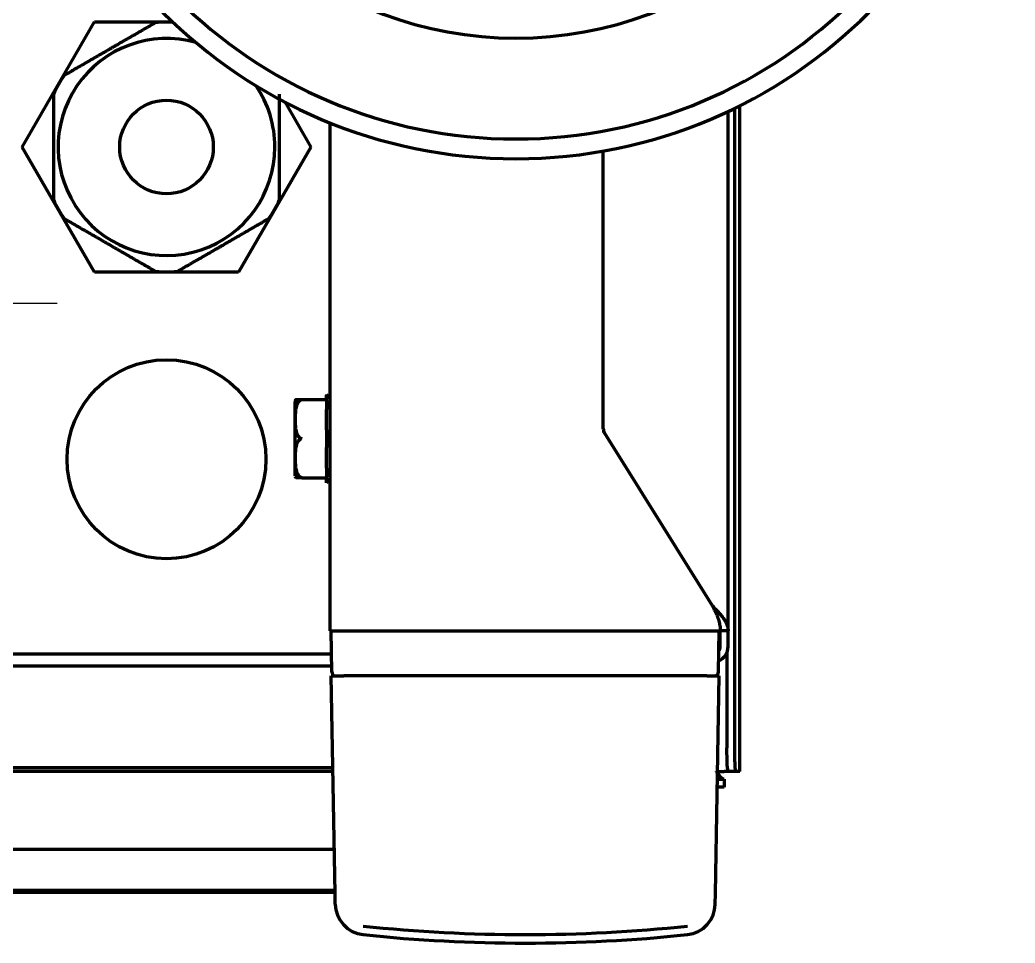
# Model space of a CAD drawing. Header units: inches. Extents: x -2405 to 7588, y 441 to 5654.
# Drawn here: x 2945 to 3072.6, y 4629.5 to 4747.8 of the extents above; entities that cross this region are included whole.
import ezdxf

# ---------------------------------------------------------------- set-up
doc = ezdxf.new("R2010")
doc.units = ezdxf.units.IN

# ---------------------------------------------------------------- blocks, each defined once
blk = doc.blocks.new('A$C29D5572B')
at = {"color": 1}
for p, q in [((0, 50), (0, -50)), ((-50, 0), (50, 0))]:
    blk.add_line(p, q, dxfattribs=at)
blk = doc.blocks.new('A$C0F8E2EAE')
blk.add_blockref('A$C29D5572B', (0, 0))

msp = doc.modelspace()

# ---------------------------------------------------------------- linework, layer by layer
at = {"linetype": 'Continuous', "lineweight": 70}
for p, q in [((2945.28, 4731.53), (2954.53, 4747.55)), ((2954.53, 4747.55), (2964.58, 4747.55)), ((2978.94, 4737.31), (2982.28, 4731.53)), ((3035.78, 4669.53), (3035.78, 4736.1)), ((3036.6, 4736.5), (3036.6, 4654.53)), ((3037.28, 4651.53), (3037.28, 4736.83)), ((2984.78, 4669.53), (2984.78, 4734.63)), ((2954.53, 4715.51), (2945.28, 4731.53)), ((2982.28, 4731.53), (2973.03, 4715.51)), ((3019.78, 4695.42), (3019.78, 4731.02)), ((2973.03, 4715.51), (2954.53, 4715.51)), ((2981.11, 4699.16), (2984.18, 4699.16)), ((2984.28, 4699.83), (2984.28, 4699.73)), ((2984.78, 4699.25), (2984.28, 4699.83)), ((2984.28, 4699.06), (2984.28, 4699.73)), ((2980.28, 4689.39), (2980.28, 4698.94)), ((2984.28, 4699.06), (2984.28, 4697.92)), ((2984.28, 4697.25), (2984.28, 4697.92)), ((2984.28, 4696.64), (2984.28, 4697.25)), ((2984.28, 4695.3), (2984.28, 4696.64)), ((2984.28, 4695.3), (2984.28, 4694.16)), ((2984.28, 4694.16), (2984.28, 4693.02)), ((3033.78, 4672.73), (3019.93, 4694.9)), ((2984.28, 4691.68), (2984.28, 4693.02)), ((2984.28, 4691.07), (2984.28, 4691.68)), ((2984.28, 4690.4), (2984.28, 4691.07)), ((2984.28, 4690.4), (2984.28, 4689.26)), ((2981.11, 4689.16), (2984.18, 4689.16)), ((2984.28, 4688.59), (2984.28, 4689.26)), ((2984.28, 4688.49), (2984.78, 4689.07)), ((2984.28, 4688.49), (2984.28, 4688.59)), ((2984.78, 4669.53), (2986.58, 4669.53)), ((2984.99, 4664.27), (2984.9, 4669.53)), ((2986.58, 4669.53), (3032.98, 4669.53)), ((3032.98, 4669.53), (3034.78, 4669.53)), ((3033.05, 4669.53), (3034.65, 4669.53)), ((3034.56, 4664.27), (3034.65, 4669.53)), ((3035.78, 4669.53), (3034.78, 4669.53)), ((3034.78, 4667.53), (3034.78, 4669.53)), ((3035.78, 4667.53), (3035.78, 4669.53)), ((3034.78, 4667.53), (3034.62, 4667.53)), ((2984.94, 4666.53), (2603.73, 4666.53)), ((3035.6, 4666.72), (3035.6, 4654.53)), ((2984.98, 4665.03), (2602.3, 4665.03)), ((2984.9, 4663.78), (2986.5, 4663.78)), ((2985.39, 4635.87), (2984.9, 4663.78)), ((2985.28, 4663.83), (2985.28, 4663.78)), ((3033.05, 4663.78), (2986.5, 4663.78)), ((3033.05, 4663.78), (3034.65, 4663.78)), ((3034.16, 4635.87), (3034.65, 4663.78)), ((3034.28, 4663.78), (3034.28, 4663.83)), ((2429.68, 4652.03), (2985.1, 4652.03)), ((2985.11, 4651.53), (2920.27, 4651.53)), ((3034.44, 4651.53), (3035.28, 4651.53)), ((3035.75, 4651.53), (3035.28, 4651.53)), ((3036.75, 4651.53), (3035.75, 4651.53)), ((3037.27, 4651.53), (3036.75, 4651.53)), ((3037.28, 4651.53), (3037.27, 4651.53)), ((3035.28, 4649.53), (3034.4, 4649.53)), ((3034.42, 4650.53), (3035.28, 4650.53)), ((3035.28, 4650.53), (3035.28, 4649.53)), ((2985.29, 4641.54), (2920.26, 4641.54)), ((2985.29, 4641.51), (2920.26, 4641.51)), ((2914.66, 4636.3), (2985.37, 4636.3)), ((2914.66, 4636.04), (2985.38, 4636.04)), ((2985.41, 4634.53), (2985.39, 4635.87)), ((3034.14, 4634.53), (3034.16, 4635.87))]:
    msp.add_line(p, q, dxfattribs=at)
for centre, radius in [((2963.78, 4731.53), 6), ((2963.78, 4691.53), 12.75)]:
    msp.add_circle(centre, radius, dxfattribs=at)
for centre, radius, start, end in [((3008.58, 4794.03), 64, 180, 0), ((3008.58, 4794.03), 61.47, 180, 0), ((3008.58, 4794.03), 48.55, 189.0902, 350.9098), ((2963.78, 4731.53), 16, 86.9568, 94.9922), ((2963.78, 4731.53), 13.9, 74.2387, 0), ((2963.78, 4731.53), 16, 145.0078, 154.9922), ((2963.78, 4731.53), 13.9, 0, 34.4981), ((2963.78, 4731.53), 16, 205.0078, 214.9922), ((2963.78, 4731.53), 16, 325.0078, 334.9922), ((2963.78, 4731.53), 16, 265.0078, 274.9922), ((2984.18, 4699.06), 0.1, 0, 90), ((3020.78, 4695.42), 1, 180, 212), ((2984.18, 4689.26), 0.1, 270, 0), ((3033.78, 4667.53), 2, 293.8345, 0), ((3033.78, 4667.53), 1, 326.1361, 0), ((2985.49, 4664.28), 0.5, 181, 270), ((3034.06, 4664.28), 0.5, 270, 359), ((2989.41, 4634.6), 4, 181, 264.013), ((3030.14, 4634.6), 4, 275.987, 359), ((3009.78, 4828.78), 199.25, 264.013, 275.987)]:
    msp.add_arc(centre, radius, start, end, dxfattribs=at)
for centre, major_axis, ratio, start_param, end_param in [((3035.75, 4654.53), (0, -3), 0.052336, 4.712389, 6.283185), ((3036.75, 4654.53), (0, 3), 0.052336, 1.570796, 3.141593), ((3009.78, 4828.36), (-197.77, 0), 0.999848, 1.465422, 1.67617)]:
    msp.add_ellipse(centre, major_axis=major_axis, ratio=ratio, start_param=start_param, end_param=end_param, dxfattribs=at)
for points, knots in [([(2962.38, 4747.47), (2961.92, 4747.2), (2961.44, 4746.93), (2960.49, 4746.38), (2960.01, 4746.1), (2959.04, 4745.54), (2958.54, 4745.26), (2957.79, 4744.82), (2957.54, 4744.68), (2957.23, 4744.49), (2957.16, 4744.46), (2957.04, 4744.38), (2956.97, 4744.35), (2956.78, 4744.24), (2956.65, 4744.16), (2956.02, 4743.8), (2955.52, 4743.51), (2954.52, 4742.94), (2954.03, 4742.65), (2953.06, 4742.09), (2952.57, 4741.81), (2951.97, 4741.46), (2951.85, 4741.39), (2951.61, 4741.25), (2951.49, 4741.18), (2951.14, 4740.98), (2950.9, 4740.84), (2950.67, 4740.71)], [0, 0, 0, 0, 0.125, 0.125, 0.25, 0.25, 0.375, 0.375, 0.4375, 0.4375, 0.453125, 0.453125, 0.46875, 0.46875, 0.5, 0.5, 0.625, 0.625, 0.75, 0.75, 0.875, 0.875, 0.90625, 0.90625, 0.9375, 0.9375, 1, 1, 1, 1]), ([(2949.28, 4738.3), (2949.28, 4737.76), (2949.28, 4737.22), (2949.28, 4736.12), (2949.28, 4735.57), (2949.28, 4734.45), (2949.28, 4733.88), (2949.28, 4732.73), (2949.28, 4732.15), (2949.28, 4731.49), (2949.28, 4731.42), (2949.28, 4731.27), (2949.28, 4731.05), (2949.28, 4730.83), (2949.28, 4730.39), (2949.28, 4730.1), (2949.28, 4729.24), (2949.28, 4728.67), (2949.28, 4727.53), (2949.28, 4726.97), (2949.28, 4726.35), (2949.28, 4726.28), (2949.28, 4726.14), (2949.28, 4725.93), (2949.28, 4725.45), (2949.28, 4725.04), (2949.28, 4724.77)], [0, 0, 0, 0, 0.125, 0.125, 0.25, 0.25, 0.375, 0.375, 0.5, 0.5, 0.515625, 0.515625, 0.53125, 0.5625, 0.5625, 0.625, 0.625, 0.75, 0.75, 0.875, 0.875, 0.890625, 0.890625, 0.90625, 0.9375, 1, 1, 1, 1]), ([(2978.28, 4724.77), (2978.28, 4725.31), (2978.28, 4725.85), (2978.28, 4726.95), (2978.28, 4727.5), (2978.28, 4728.62), (2978.28, 4729.19), (2978.28, 4730.33), (2978.28, 4730.91), (2978.28, 4731.58), (2978.28, 4731.65), (2978.28, 4731.8), (2978.28, 4732.02), (2978.28, 4732.24), (2978.28, 4732.67), (2978.28, 4732.96), (2978.28, 4733.83), (2978.28, 4734.4), (2978.28, 4735.53), (2978.28, 4736.09), (2978.28, 4736.72), (2978.28, 4736.79), (2978.28, 4736.93), (2978.28, 4737.14), (2978.28, 4737.62), (2978.28, 4738.03), (2978.28, 4738.3)], [0, 0, 0, 0, 0.125, 0.125, 0.25, 0.25, 0.375, 0.375, 0.5, 0.5, 0.515625, 0.515625, 0.53125, 0.5625, 0.5625, 0.625, 0.625, 0.75, 0.75, 0.875, 0.875, 0.890625, 0.890625, 0.90625, 0.9375, 1, 1, 1, 1]), ([(2950.67, 4722.36), (2951.13, 4722.09), (2951.61, 4721.82), (2952.56, 4721.27), (2953.04, 4720.99), (2954.01, 4720.43), (2954.51, 4720.14), (2955.26, 4719.71), (2955.51, 4719.56), (2955.82, 4719.38), (2955.89, 4719.34), (2956.02, 4719.27), (2956.08, 4719.23), (2956.27, 4719.12), (2956.4, 4719.05), (2957.03, 4718.68), (2957.53, 4718.39), (2958.53, 4717.82), (2959.02, 4717.54), (2959.99, 4716.97), (2960.48, 4716.69), (2961.08, 4716.35), (2961.2, 4716.28), (2961.44, 4716.14), (2961.56, 4716.07), (2961.91, 4715.86), (2962.15, 4715.73), (2962.38, 4715.59)], [0, 0, 0, 0, 0.125, 0.125, 0.25, 0.25, 0.375, 0.375, 0.4375, 0.4375, 0.453125, 0.453125, 0.46875, 0.46875, 0.5, 0.5, 0.625, 0.625, 0.75, 0.75, 0.875, 0.875, 0.90625, 0.90625, 0.9375, 0.9375, 1, 1, 1, 1]), ([(2965.17, 4715.59), (2965.63, 4715.86), (2966.11, 4716.14), (2967.06, 4716.68), (2967.54, 4716.96), (2968.51, 4717.53), (2969.01, 4717.81), (2969.76, 4718.24), (2970.01, 4718.39), (2970.32, 4718.57), (2970.39, 4718.61), (2970.52, 4718.68), (2970.58, 4718.72), (2970.77, 4718.83), (2970.9, 4718.9), (2971.53, 4719.27), (2972.03, 4719.56), (2973.03, 4720.13), (2973.52, 4720.41), (2974.49, 4720.98), (2974.98, 4721.26), (2975.58, 4721.6), (2975.7, 4721.67), (2975.94, 4721.81), (2976.06, 4721.88), (2976.41, 4722.09), (2976.65, 4722.22), (2976.88, 4722.36)], [0, 0, 0, 0, 0.125, 0.125, 0.25, 0.25, 0.375, 0.375, 0.4375, 0.4375, 0.453125, 0.453125, 0.46875, 0.46875, 0.5, 0.5, 0.625, 0.625, 0.75, 0.75, 0.875, 0.875, 0.90625, 0.90625, 0.9375, 0.9375, 1, 1, 1, 1]), ([(2981.09, 4699.15), (2981.06, 4699.14), (2981.03, 4699.13), (2980.97, 4699.1), (2980.94, 4699.08), (2980.89, 4699.05), (2980.86, 4699.03), (2980.83, 4699), (2980.82, 4698.99), (2980.79, 4698.97), (2980.78, 4698.96), (2980.73, 4698.9), (2980.69, 4698.85), (2980.62, 4698.76), (2980.59, 4698.7), (2980.55, 4698.62), (2980.54, 4698.6), (2980.51, 4698.54), (2980.5, 4698.52), (2980.47, 4698.43), (2980.45, 4698.38), (2980.4, 4698.21), (2980.38, 4698.1), (2980.35, 4697.93), (2980.34, 4697.87), (2980.33, 4697.76), (2980.32, 4697.7), (2980.31, 4697.53), (2980.3, 4697.41), (2980.29, 4697.19), (2980.29, 4697.07), (2980.29, 4696.85), (2980.28, 4696.62), (2980.29, 4696.39), (2980.29, 4696.17), (2980.29, 4696.06), (2980.3, 4695.83), (2980.31, 4695.72), (2980.32, 4695.55), (2980.33, 4695.5), (2980.34, 4695.39), (2980.35, 4695.33), (2980.38, 4695.17), (2980.41, 4695.06), (2980.45, 4694.9), (2980.47, 4694.85), (2980.51, 4694.74), (2980.54, 4694.69), (2980.58, 4694.61), (2980.59, 4694.59), (2980.62, 4694.54), (2980.64, 4694.51), (2980.69, 4694.44), (2980.73, 4694.4), (2980.78, 4694.35), (2980.79, 4694.34), (2980.82, 4694.31), (2980.83, 4694.3), (2980.86, 4694.28), (2980.89, 4694.26), (2980.93, 4694.23), (2980.94, 4694.23), (2980.97, 4694.21), (2980.99, 4694.2), (2981.03, 4694.18), (2981.06, 4694.17), (2981.09, 4694.16)], [0, 0, 0, 0, 0.015625, 0.015625, 0.03125, 0.03125, 0.046875, 0.046875, 0.054687, 0.054687, 0.0625, 0.0625, 0.09375, 0.09375, 0.125, 0.125, 0.140625, 0.140625, 0.15625, 0.15625, 0.1875, 0.1875, 0.25, 0.25, 0.28125, 0.28125, 0.3125, 0.3125, 0.375, 0.375, 0.4375, 0.4375, 0.5, 0.5625, 0.5625, 0.625, 0.625, 0.6875, 0.6875, 0.71875, 0.71875, 0.75, 0.75, 0.8125, 0.8125, 0.84375, 0.84375, 0.875, 0.875, 0.890625, 0.890625, 0.90625, 0.90625, 0.9375, 0.9375, 0.945312, 0.945312, 0.953125, 0.953125, 0.96875, 0.96875, 0.976562, 0.976562, 0.984375, 0.984375, 1, 1, 1, 1]), ([(2980.29, 4699.08), (2980.29, 4699.08), (2980.28, 4699.08), (2980.29, 4699.08), (2980.29, 4699.08), (2980.29, 4699.08), (2980.3, 4699.09), (2980.31, 4699.09), (2980.32, 4699.09), (2980.33, 4699.09), (2980.34, 4699.1), (2980.35, 4699.1), (2980.38, 4699.11), (2980.4, 4699.11), (2980.45, 4699.12), (2980.47, 4699.12), (2980.51, 4699.12), (2980.54, 4699.12), (2980.58, 4699.13), (2980.59, 4699.13), (2980.62, 4699.13), (2980.64, 4699.13), (2980.69, 4699.14), (2980.73, 4699.14), (2980.78, 4699.14), (2980.79, 4699.14), (2980.82, 4699.14), (2980.83, 4699.14), (2980.86, 4699.14), (2980.89, 4699.14), (2980.93, 4699.14), (2980.94, 4699.15), (2980.97, 4699.15), (2980.98, 4699.15), (2981.03, 4699.15), (2981.06, 4699.15), (2981.09, 4699.15)], [0, 0, 0, 0, 0.050699, 0.169361, 0.169361, 0.288024, 0.288024, 0.406687, 0.406687, 0.466018, 0.466018, 0.525349, 0.525349, 0.644012, 0.644012, 0.703343, 0.703343, 0.762675, 0.762675, 0.79234, 0.79234, 0.822006, 0.822006, 0.881337, 0.881337, 0.89617, 0.89617, 0.911003, 0.911003, 0.940669, 0.940669, 0.955501, 0.955501, 0.970334, 0.970334, 1, 1, 1, 1]), ([(2980.38, 4699.16), (2980.38, 4699.16), (2980.38, 4699.16), (2980.38, 4699.16), (2980.39, 4699.16), (2980.39, 4699.16), (2980.4, 4699.16), (2980.4, 4699.16), (2980.42, 4699.16), (2980.42, 4699.16), (2980.43, 4699.16), (2980.44, 4699.16), (2980.47, 4699.16), (2980.49, 4699.16), (2980.53, 4699.16), (2980.54, 4699.16), (2980.58, 4699.16), (2980.6, 4699.16), (2980.64, 4699.16), (2980.65, 4699.16), (2980.68, 4699.16), (2980.69, 4699.16), (2980.74, 4699.16), (2980.77, 4699.16), (2980.83, 4699.16), (2980.85, 4699.16), (2980.89, 4699.16), (2980.92, 4699.16), (2980.96, 4699.16), (2980.97, 4699.16), (2980.99, 4699.16), (2981.01, 4699.16), (2981.05, 4699.16), (2981.08, 4699.16), (2981.11, 4699.16)], [0, 0, 0, 0, 0.051627, 0.170174, 0.170174, 0.28872, 0.28872, 0.407267, 0.407267, 0.46654, 0.46654, 0.525814, 0.525814, 0.64436, 0.64436, 0.703633, 0.703633, 0.762907, 0.762907, 0.792543, 0.792543, 0.82218, 0.82218, 0.881453, 0.881453, 0.91109, 0.91109, 0.940727, 0.940727, 0.955545, 0.955545, 0.970363, 0.970363, 1, 1, 1, 1]), ([(2981.09, 4694.16), (2981.06, 4694.15), (2981.03, 4694.14), (2980.97, 4694.12), (2980.94, 4694.1), (2980.89, 4694.07), (2980.86, 4694.05), (2980.83, 4694.02), (2980.82, 4694.01), (2980.79, 4693.99), (2980.78, 4693.98), (2980.73, 4693.93), (2980.69, 4693.88), (2980.62, 4693.79), (2980.59, 4693.74), (2980.55, 4693.66), (2980.54, 4693.64), (2980.52, 4693.59), (2980.5, 4693.56), (2980.47, 4693.48), (2980.45, 4693.43), (2980.4, 4693.27), (2980.38, 4693.16), (2980.35, 4692.99), (2980.34, 4692.94), (2980.33, 4692.83), (2980.32, 4692.77), (2980.31, 4692.6), (2980.3, 4692.49), (2980.29, 4692.27), (2980.29, 4692.16), (2980.29, 4691.93), (2980.28, 4691.71), (2980.29, 4691.48), (2980.29, 4691.25), (2980.29, 4691.14), (2980.3, 4690.91), (2980.31, 4690.79), (2980.32, 4690.62), (2980.33, 4690.57), (2980.34, 4690.45), (2980.35, 4690.4), (2980.38, 4690.22), (2980.4, 4690.11), (2980.45, 4689.95), (2980.47, 4689.89), (2980.51, 4689.78), (2980.54, 4689.73), (2980.58, 4689.65), (2980.59, 4689.62), (2980.62, 4689.57), (2980.64, 4689.55), (2980.69, 4689.47), (2980.73, 4689.42), (2980.78, 4689.37), (2980.79, 4689.36), (2980.82, 4689.34), (2980.83, 4689.33), (2980.86, 4689.3), (2980.89, 4689.28), (2980.93, 4689.25), (2980.94, 4689.24), (2980.97, 4689.23), (2980.98, 4689.22), (2981.03, 4689.2), (2981.06, 4689.19), (2981.09, 4689.18)], [0, 0, 0, 0, 0.015625, 0.015625, 0.03125, 0.03125, 0.046875, 0.046875, 0.054687, 0.054687, 0.0625, 0.0625, 0.09375, 0.09375, 0.125, 0.125, 0.140625, 0.140625, 0.15625, 0.15625, 0.1875, 0.1875, 0.25, 0.25, 0.28125, 0.28125, 0.3125, 0.3125, 0.375, 0.375, 0.4375, 0.4375, 0.5, 0.5625, 0.5625, 0.625, 0.625, 0.6875, 0.6875, 0.71875, 0.71875, 0.75, 0.75, 0.8125, 0.8125, 0.84375, 0.84375, 0.875, 0.875, 0.890625, 0.890625, 0.90625, 0.90625, 0.9375, 0.9375, 0.945312, 0.945312, 0.953125, 0.953125, 0.96875, 0.96875, 0.976562, 0.976562, 0.984375, 0.984375, 1, 1, 1, 1]), ([(2981.09, 4689.18), (2981.06, 4689.18), (2981.03, 4689.18), (2980.97, 4689.18), (2980.94, 4689.18), (2980.89, 4689.18), (2980.86, 4689.18), (2980.83, 4689.18), (2980.82, 4689.18), (2980.79, 4689.19), (2980.78, 4689.19), (2980.73, 4689.19), (2980.69, 4689.19), (2980.62, 4689.19), (2980.59, 4689.2), (2980.55, 4689.2), (2980.54, 4689.2), (2980.51, 4689.2), (2980.5, 4689.2), (2980.47, 4689.21), (2980.45, 4689.21), (2980.4, 4689.22), (2980.38, 4689.22), (2980.35, 4689.23), (2980.34, 4689.23), (2980.33, 4689.23), (2980.32, 4689.23), (2980.31, 4689.24), (2980.3, 4689.24), (2980.29, 4689.24), (2980.29, 4689.25), (2980.29, 4689.25), (2980.29, 4689.25), (2980.29, 4689.25)], [0, 0, 0, 0, 0.033034, 0.033034, 0.066068, 0.066068, 0.099101, 0.099101, 0.115618, 0.115618, 0.132135, 0.132135, 0.198203, 0.198203, 0.264271, 0.264271, 0.297304, 0.297304, 0.330338, 0.330338, 0.396406, 0.396406, 0.528541, 0.528541, 0.594609, 0.594609, 0.660677, 0.660677, 0.792812, 0.792812, 0.924947, 0.924947, 1, 1, 1, 1]), ([(2981.11, 4689.16), (2981.08, 4689.16), (2981.05, 4689.16), (2981.01, 4689.16), (2980.99, 4689.16), (2980.97, 4689.16), (2980.96, 4689.16), (2980.92, 4689.16), (2980.89, 4689.16), (2980.85, 4689.16), (2980.83, 4689.16), (2980.77, 4689.16), (2980.74, 4689.16), (2980.68, 4689.16), (2980.65, 4689.16), (2980.61, 4689.16), (2980.6, 4689.16), (2980.58, 4689.16), (2980.57, 4689.16), (2980.54, 4689.16), (2980.53, 4689.16), (2980.49, 4689.16), (2980.47, 4689.16), (2980.44, 4689.16), (2980.43, 4689.16), (2980.42, 4689.16), (2980.42, 4689.16), (2980.4, 4689.16), (2980.4, 4689.16), (2980.39, 4689.16), (2980.39, 4689.16), (2980.38, 4689.16), (2980.38, 4689.16)], [0, 0, 0, 0, 0.033049, 0.033049, 0.049574, 0.049574, 0.066098, 0.066098, 0.099147, 0.099147, 0.132196, 0.132196, 0.198295, 0.198295, 0.264393, 0.264393, 0.297442, 0.297442, 0.330491, 0.330491, 0.396589, 0.396589, 0.528786, 0.528786, 0.594884, 0.594884, 0.660982, 0.660982, 0.793179, 0.793179, 0.925375, 1, 1, 1, 1])]:
    msp.add_open_spline(points, degree=3, knots=knots, dxfattribs=at)
for points in [[(3033.78, 4672.73), (3033.83, 4672.63), (3033.93, 4672.41), (3034.09, 4672.09), (3034.23, 4671.77), (3034.37, 4671.45), (3034.49, 4671.13), (3034.59, 4670.81), (3034.67, 4670.49), (3034.73, 4670.17), (3034.77, 4669.85), (3034.78, 4669.64), (3034.78, 4669.53)], [(3033.78, 4672.73), (3033.85, 4672.66), (3034, 4672.5), (3034.22, 4672.28), (3034.44, 4672.05), (3034.64, 4671.82), (3034.84, 4671.59), (3035.02, 4671.36), (3035.19, 4671.13), (3035.34, 4670.9), (3035.47, 4670.68), (3035.58, 4670.45), (3035.67, 4670.22), (3035.73, 4669.99), (3035.77, 4669.76), (3035.78, 4669.61), (3035.78, 4669.53)], [(3035.28, 4650.53), (3035.25, 4650.53), (3035.21, 4650.54), (3035.14, 4650.55), (3035.08, 4650.58), (3035.01, 4650.62), (3034.94, 4650.67), (3034.88, 4650.72), (3034.81, 4650.79), (3034.74, 4650.86), (3034.68, 4650.94), (3034.61, 4651.03), (3034.54, 4651.13), (3034.48, 4651.22), (3034.41, 4651.32), (3034.34, 4651.43), (3034.3, 4651.5), (3034.28, 4651.53)]]:
    msp.add_open_spline(points, degree=3, dxfattribs=at)

# ---------------------------------------------------------------- block references
msp.add_blockref('A$C0F8E2EAE', (2899.78, 4711.53))

doc.saveas('drawing.dxf')
